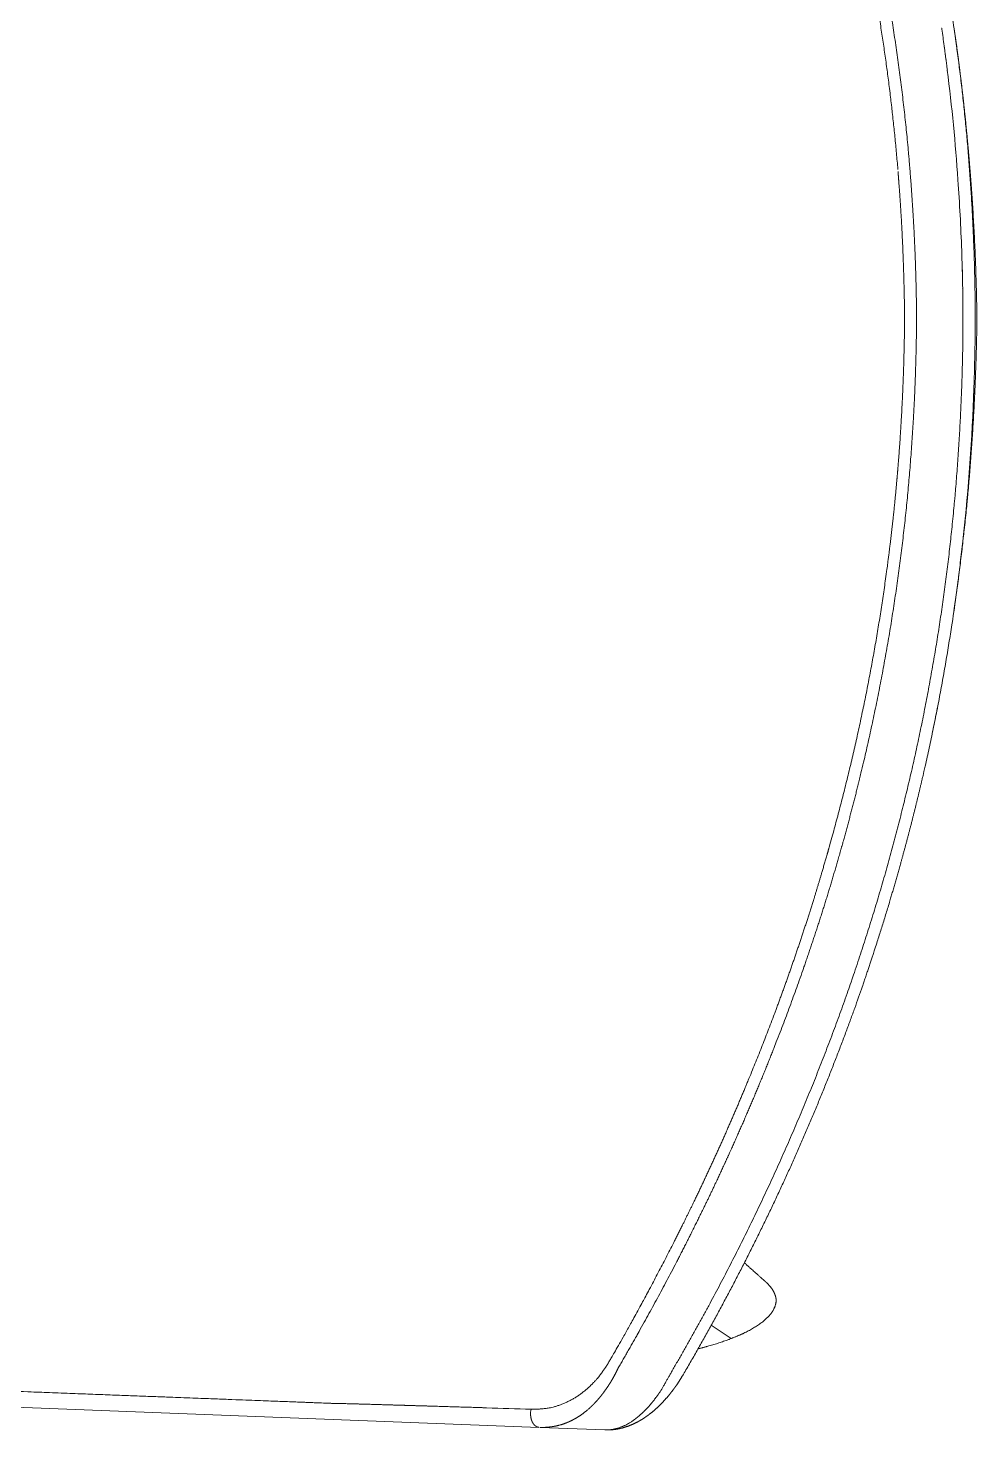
# Model space of a CAD drawing. Header units: millimetres. Extents: x -19300 to 8600, y 27389 to 46650.
# Drawn here: x -9301.3 to -9128.4, y 37849.1 to 38104.5 of the extents above; entities that cross this region are included whole.
import ezdxf

# ---------------------------------------------------------------- set-up
doc = ezdxf.new("R2010")
doc.units = ezdxf.units.MM
doc.header["$LTSCALE"] = 50
doc.layers.add('GRAF', color=1, linetype='Continuous', lineweight=18, true_color=0xff0000)
doc.layers.add('Linee arredi', color=7, linetype='Continuous', lineweight=5)

# ---------------------------------------------------------------- blocks, each defined once
blk = doc.blocks.new('A$C365107D3')
at = {"layer": 'Linee arredi'}
for p, q in [((196.11, 442.97), (196.12, 442.97)), ((258.48, 440.95), (258.49, 440.95)), ((385.66, 397.18), (388.11, 400.8)), ((398.29, 387.5), (398.28, 387.51)), ((404.3, 365.96), (404.76, 377.79)), ((404.3, 365.79), (391.56, 36.14))]:
    blk.add_line(p, q, dxfattribs=at)
at = {"layer": 'Linee arredi', "flags": 128}
for points in [[(153.53, 439.73, 0.000467), (152.84, 439.64)], [(154.22, 439.82, 0.000417), (153.61, 439.74)], [(154.91, 439.92, 0.000369), (154.37, 439.84)], [(155.62, 440.01, 0.000325), (155.14, 439.95)], [(155.91, 440.04, 0.000197), (155.62, 440.01)], [(156.33, 440.1, 0.000285), (155.91, 440.04)], [(156.67, 440.14, 0.000238), (156.33, 440.1)], [(157.04, 440.19, 0.000248), (156.67, 440.14)], [(175.13, 431.17, 0.000268), (174.74, 431.14)], [(398.67, 387.23, 0.00027), (398.65, 387.25)], [(398.77, 387.16, 0.001072), (398.67, 387.23)], [(398.8, 387.14, 0.000391), (398.77, 387.16)], [(398.88, 387.07, 0.000969), (398.8, 387.14)], [(402.93, 383.12, 0.000472), (402.91, 383.14)], [(403.13, 382.83, 0.000286), (403.12, 382.84)], [(404.17, 365.35, 0.001924), (404.18, 365.35)], [(404.19, 365.39, 0.002368), (404.2, 365.4)], [(404.21, 365.44, 0.002887), (404.22, 365.45)], [(404.23, 365.5, 0.006277), (404.24, 365.52)], [(404.23, 365.48, 0.003481), (404.23, 365.5)], [(404.24, 365.52, 0.004146), (404.25, 365.54)], [(404.25, 365.54, 0.005618), (404.26, 365.57)], [(404.26, 365.59, 0.00487), (404.27, 365.61)], [(404.26, 365.57, 0.004881), (404.26, 365.59)], [(404.27, 365.64, 0.004039), (404.28, 365.66)], [(404.27, 365.61, 0.00568), (404.27, 365.64)], [(404.28, 365.69, 0.00313), (404.29, 365.7)], [(404.28, 365.66, 0.006538), (404.28, 365.69)], [(404.29, 365.7, 0.00745), (404.29, 365.74)], [(402.15, 364.25, 0.00465), (402.22, 364.26)], [(402.44, 364.29, 0.000854), (402.45, 364.29)], [(402.51, 364.3, 0.001056), (402.53, 364.3)], [(402.58, 364.31, 0.001301), (402.6, 364.32)], [(402.65, 364.33, 0.001592), (402.67, 364.33)], [(402.67, 364.33, 0.003785), (402.72, 364.34)], [(402.72, 364.34, 0.001931), (402.74, 364.35)], [(402.74, 364.35, 0.003496), (402.79, 364.36)], [(402.79, 364.36, 0.00232), (402.82, 364.37)], [(402.82, 364.37, 0.003159), (402.85, 364.38)], [(402.85, 364.38, 0.002761), (402.89, 364.39)], [(402.89, 364.39, 0.002773), (402.92, 364.4)], [(402.92, 364.4, 0.003257), (402.96, 364.41)], [(402.96, 364.41, 0.002334), (402.98, 364.42)], [(402.98, 364.42, 0.002678), (403.01, 364.43)], [(403.01, 364.43, 0.002973), (403.05, 364.44)], [(403.34, 364.57, 0.001392), (403.35, 364.58)], [(403.4, 364.6, 0.002067), (403.42, 364.61)], [(403.45, 364.63, 0.002724), (403.47, 364.64)], [(403.51, 364.66, 0.003363), (403.53, 364.68)], [(403.53, 364.68, 0.003411), (403.56, 364.69)], [(403.59, 364.71, 0.002977), (403.61, 364.73)], [(403.64, 364.75, 0.002572), (403.66, 364.76)], [(403.69, 364.79, 0.002201), (403.71, 364.8)], [(403.74, 364.83, 0.001864), (403.75, 364.84)], [(403.79, 364.87, 0.001567), (403.8, 364.88)]]:
    blk.add_lwpolyline(points, format="xyb", dxfattribs=at)
at = {"layer": 'Linee arredi'}
for centre, radius, start, end in [((201.75, 70.2), 375.07, 83.8104, 87.9696), ((202.8, 72.18), 370.84, 93.982, 97.088), ((203.24, 66.48), 376.56, 92.0312, 93.9889), ((202.38, 99.32), 343.71, 91.0455, 92.0827), ((203.38, 62.12), 380.92, 91.2348, 91.7182), ((203.58, 46.48), 396.56, 90.1728, 91.0775), ((202.59, 73.66), 369.35, 97.776, 98.2556), ((202.29, 75.36), 369.89, 81.2626, 82.1231), ((202.28, 75.54), 369.71, 78.2615, 78.9296), ((384.04, 367.18), 24.82, 53.94, 54.6015), ((383.71, 366.66), 25.43, 51.7299, 53.3731), ((389.43, 373.07), 16.83, 42.0813, 43.9245), ((391.09, 374.54), 14.61, 36.0305, 42.1598), ((392.62, 375.68), 12.71, 34.7812, 35.8027), ((394.1, 376.67), 10.93, 32.4697, 33.6781), ((393.93, 376.54), 11.14, 29.0305, 32.5428), ((394.84, 377.05), 10.1, 24.2139, 29.0264), ((395.67, 377.43), 9.18, 21.3683, 24.1495), ((396.67, 377.8), 8.11, 12.4028, 19.9801), ((403.17, 365.87), 1.13, 353.4483, 357.7856), ((7937.06, 120.06), 7540.02, 178.14337, 178.205125), ((401.88, 367.91), 3.67, 256.0561, 273.1784), ((402.6, 366.25), 1.82, 311.2482, 314.6851)]:
    blk.add_arc(centre, radius, start, end, dxfattribs=at)
for points in [[(144.51, 440.67), (145.86, 440.88), (149.24, 441.38), (152.31, 441.82), (154.43, 442.12), (156.09, 442.34), (157.74, 442.54), (159.79, 442.8), (162.68, 443.13), (165.97, 443.48), (170.1, 443.89), (175.88, 444.39), (182.5, 444.86), (190.78, 445.3), (199.07, 445.54), (202.38, 445.59)], [(149.52, 441.43), (162.64, 443.33), (189.12, 445.24), (202.38, 445.28)], [(202.38, 445.59), (215.72, 445.41), (242.32, 443.32), (255.51, 441.4)], [(251.62, 441.94), (246.13, 442.68), (228.69, 444.51), (209.22, 445.26), (202.38, 445.28)], [(202.38, 443.04), (201.02, 443.03), (198.28, 443), (196.91, 442.98)], [(152.84, 439.64), (152.73, 439.62), (152.62, 439.61)], [(153.61, 439.74), (153.57, 439.74), (153.53, 439.73)], [(154.37, 439.84), (154.29, 439.83), (154.22, 439.82)], [(155.14, 439.95), (155.03, 439.93), (154.91, 439.92)], [(149.56, 439.18), (149.46, 439.16), (149.37, 439.15)], [(127.87, 424.08), (139.46, 426.61), (162.93, 430.14), (174.74, 431.14)], [(374.32, 403.2), (375, 403.96), (376.36, 405.49), (377.19, 406.42), (377.53, 406.8), (377.72, 407.01)], [(370.3, 390.49), (375.88, 387.67), (386.87, 381.71), (392.39, 378.52), (392.61, 378.39), (392.72, 378.32)], [(398.15, 387.6), (397.65, 387.95), (395.5, 389.2), (393.86, 390.11)], [(398.28, 387.51), (398.22, 387.55), (398.15, 387.6)], [(398.42, 387.41), (398.35, 387.46), (398.29, 387.5)], [(401.56, 384.75), (401.07, 385.25), (400.01, 386.19), (399.46, 386.63)], [(403.12, 382.84), (403.09, 382.89), (403.06, 382.93)], [(403.2, 382.73), (403.16, 382.78), (403.13, 382.83)], [(404.26, 380.68), (404.26, 380.68), (404.26, 380.68), (404.25, 380.7), (404.23, 380.75), (404.22, 380.78)], [(404.3, 380.57), (404.28, 380.62), (404.26, 380.68)], [(392.72, 378.32), (393.63, 377.76), (396.18, 375.83), (398.94, 372.55), (400.68, 368.62), (401.03, 365.42), (400.99, 364.35)], [(404.76, 377.79), (404.78, 378.2), (404.71, 379.03), (404.62, 379.47), (404.61, 379.52), (404.6, 379.54)], [(404.12, 365.26), (404.11, 365.24), (404.1, 365.22)], [(404.12, 365.26), (404.12, 365.26), (404.13, 365.26)], [(404.15, 365.3), (404.14, 365.28), (404.13, 365.26)], [(404.17, 365.35), (404.16, 365.33), (404.15, 365.31)], [(404.15, 365.3), (404.15, 365.3), (404.15, 365.31)], [(404.19, 365.39), (404.18, 365.37), (404.18, 365.35)], [(404.21, 365.44), (404.2, 365.42), (404.2, 365.4)], [(404.23, 365.48), (404.22, 365.46), (404.22, 365.45)], [(404.29, 365.75), (404.29, 365.74), (404.29, 365.74)], [(402.15, 364.25), (402.12, 364.25), (402.08, 364.25)], [(402.23, 364.26), (402.23, 364.26), (402.22, 364.26)], [(402.23, 364.26), (402.26, 364.26), (402.29, 364.27)], [(402.3, 364.27), (402.3, 364.27), (402.29, 364.27)], [(402.3, 364.27), (402.34, 364.27), (402.37, 364.28)], [(402.38, 364.28), (402.37, 364.28), (402.37, 364.28)], [(402.38, 364.28), (402.41, 364.28), (402.44, 364.29)], [(402.45, 364.29), (402.48, 364.29), (402.51, 364.3)], [(402.53, 364.3), (402.55, 364.31), (402.58, 364.31)], [(402.6, 364.32), (402.63, 364.32), (402.65, 364.33)], [(403.29, 364.55), (403.28, 364.54), (403.24, 364.52), (403.18, 364.5), (403.09, 364.46), (403.05, 364.44)], [(403.29, 364.55), (403.32, 364.56), (403.34, 364.57)], [(403.35, 364.58), (403.38, 364.59), (403.4, 364.6)], [(403.42, 364.61), (403.43, 364.62), (403.45, 364.63)], [(403.47, 364.64), (403.49, 364.65), (403.51, 364.66)], [(403.59, 364.71), (403.57, 364.7), (403.56, 364.69)], [(403.64, 364.75), (403.63, 364.74), (403.61, 364.73)], [(403.69, 364.79), (403.68, 364.78), (403.66, 364.76)], [(403.74, 364.83), (403.73, 364.81), (403.71, 364.8)], [(403.79, 364.87), (403.77, 364.85), (403.75, 364.84)], [(403.88, 364.95), (403.88, 364.95), (403.89, 364.96)], [(403.92, 364.99), (403.9, 364.97), (403.89, 364.96)], [(403.92, 364.99), (403.92, 364.99), (403.93, 365)], [(403.96, 365.03), (403.94, 365.02), (403.93, 365)], [(404, 365.08), (403.98, 365.06), (403.96, 365.04)], [(403.96, 365.03), (403.96, 365.04), (403.96, 365.04)], [(404.03, 365.12), (404.02, 365.1), (404, 365.08)], [(404, 365.08), (404, 365.08), (404, 365.08)], [(404.06, 365.17), (404.05, 365.15), (404.03, 365.13)], [(404.03, 365.12), (404.03, 365.12), (404.03, 365.13)], [(404.06, 365.17), (404.07, 365.17), (404.07, 365.17)], [(404.09, 365.21), (404.08, 365.19), (404.07, 365.17)], [(404.09, 365.21), (404.1, 365.21), (404.1, 365.22)]]:
    blk.add_open_spline(points, degree=2, dxfattribs=at)
for points, weights, knots in [([(393.86, 390.11), (382.04, 397.01), (369.79, 403.1), (357.76, 409.07), (345.36, 414.22), (333.07, 419.32), (308.18, 427.71), (282.97, 434.29), (257.47, 439.07), (244.56, 440.57), (231.62, 442.06), (218.6, 442.65), (215.33, 442.8), (208.78, 442.98), (205.4, 443.02), (205.09, 443.02), (204.53, 443.03), (203.7, 443.03), (202.76, 443.04), (202.38, 443.04)], [1, 0.99942962731, 1, 0.999431660482, 1, 1, 1, 1, 1, 1, 0.999392147746, 1, 1, 1, 1, 1, 1, 1, 1, 1], [0, 0, 0, 0.116742, 0.116742, 0.231269, 0.231269, 0.344867, 0.458466, 0.572065, 0.685664, 0.685664, 0.799539, 0.799539, 0.828176, 0.856813, 0.885451, 0.914088, 0.942725, 0.971363, 1, 1, 1]), ([(258.49, 440.95), (277.43, 438.04), (295.97, 433.19), (299.14, 432.36), (305.45, 430.59), (311.74, 428.71), (318.01, 426.72), (327.42, 423.54), (339.84, 418.86), (345.96, 416.32), (358.4, 411.15), (370.47, 405.14), (382.77, 399.02), (394.63, 392.09)], [1, 0.998667506286, 1, 1, 1, 1, 1, 1, 1, 1, 0.999429891604, 1, 0.999427790315, 1], [0, 0, 0, 0.366283, 0.366283, 0.429003, 0.491723, 0.554444, 0.617164, 0.679884, 0.742605, 0.742605, 0.870072, 0.870072, 1, 1, 1]), ([(33.34, 392.25), (36.14, 393.68), (40.37, 395.76), (43.21, 397.13), (44.63, 397.8), (50.32, 400.49), (56.08, 403), (61.85, 405.51), (73.54, 410.18), (79.47, 412.33), (85.4, 414.48), (91.4, 416.44), (92.91, 416.93), (95.93, 417.89), (98.95, 418.82), (101.98, 419.72), (103.51, 420.16), (115.66, 423.68), (128.03, 426.36), (140.43, 429.05), (152.99, 430.86), (156.13, 431.32), (162.44, 432.12), (171.9, 433.15), (181.39, 433.84), (187.73, 434.2), (193.67, 434.43), (199.23, 434.56), (202.06, 434.58), (202.21, 434.58), (202.34, 434.58), (202.38, 434.58)], [1, 1, 1, 1, 1, 0.999884267903, 1, 1, 1, 1, 0.999865874905, 1, 1, 1, 1, 1, 1, 0.999415853843, 1, 0.999391332944, 1, 1, 1, 1, 1, 1, 1, 1, 1, 1, 1, 1], [0, 0, 0, 0.031139, 0.046709, 0.062279, 0.062279, 0.124529, 0.124529, 0.18678, 0.249031, 0.249031, 0.311361, 0.311361, 0.326983, 0.342604, 0.358225, 0.373846, 0.373846, 0.498688, 0.498688, 0.623804, 0.623804, 0.655154, 0.686503, 0.749203, 0.780552, 0.811902, 0.843252, 0.874601, 0.905951, 0.96865, 1, 1, 1]), ([(393.47, 380.22), (388.05, 383.38), (377.03, 389.4), (371.43, 392.25), (368.63, 393.68), (364.39, 395.76), (361.56, 397.13), (360.13, 397.8), (354.45, 400.49), (348.68, 403), (342.92, 405.51), (331.23, 410.18), (325.3, 412.33), (319.36, 414.48), (313.36, 416.44), (311.86, 416.93), (308.84, 417.89), (305.82, 418.82), (302.78, 419.72), (301.26, 420.16), (289.1, 423.68), (276.73, 426.36), (264.33, 429.05), (251.78, 430.86), (248.63, 431.32), (242.33, 432.12), (232.86, 433.15), (223.37, 433.84), (217.04, 434.2), (211.49, 434.41), (206.73, 434.53), (204.3, 434.56), (204.14, 434.56), (203.83, 434.57), (203.3, 434.57), (202.65, 434.58), (202.38, 434.58)], [1, 1, 1, 1, 1, 1, 1, 1, 0.999884267904, 1, 1, 1, 1, 0.999865874904, 1, 1, 1, 1, 1, 1, 0.999415853844, 1, 0.999391332943, 1, 1, 1, 1, 1, 1, 1, 1, 1, 1, 1, 1, 1, 1], [0, 0, 0, 0.053853, 0.107706, 0.107706, 0.134647, 0.148117, 0.161588, 0.161588, 0.215445, 0.215445, 0.269303, 0.32316, 0.32316, 0.377087, 0.377087, 0.390602, 0.404117, 0.417632, 0.431147, 0.431147, 0.539157, 0.539157, 0.647403, 0.647403, 0.674526, 0.701649, 0.755895, 0.783017, 0.81014, 0.837263, 0.864386, 0.891509, 0.918632, 0.945754, 0.972877, 1, 1, 1]), ([(230.63, 431.09), (232.68, 430.91), (236.8, 430.51), (241.98, 429.95), (248.24, 429.15), (251.36, 428.7), (263.82, 426.91), (276.12, 424.25), (288.41, 421.6), (300.48, 418.12), (301.99, 417.68), (305.01, 416.79), (309.52, 415.41), (312.51, 414.44), (318.47, 412.5), (324.38, 410.37), (330.27, 408.24), (341.9, 403.62), (347.64, 401.13), (353.38, 398.65), (359.04, 395.98), (360.46, 395.32), (363.28, 393.97), (367.5, 391.91), (370.3, 390.49)], [1, 1, 1, 1, 1, 1, 0.999399143777, 1, 0.999422814851, 1, 1, 1, 1, 1, 0.999867465698, 1, 1, 1, 1, 0.999886330769, 1, 1, 1, 1, 1], [0, 0, 0, 0.0418, 0.0836, 0.1254, 0.1672, 0.1672, 0.334078, 0.334078, 0.500683, 0.500683, 0.521538, 0.542392, 0.584102, 0.584102, 0.667337, 0.667337, 0.75048, 0.833622, 0.833622, 0.91678, 0.91678, 0.937585, 0.95839, 1, 1, 1]), ([(394.64, 392.08), (395.73, 391.45), (396.77, 390.72), (396.88, 390.64), (397.12, 390.47), (397.37, 390.28), (397.64, 390.08), (397.78, 389.97), (398.28, 389.59), (398.75, 389.18), (399.68, 388.4), (400.51, 387.53), (401.32, 386.69), (402.01, 385.76), (402.18, 385.53), (402.5, 385.07), (402.81, 384.6), (403.09, 384.12), (403.23, 383.87), (403.28, 383.78), (403.33, 383.69), (403.78, 382.82), (404.11, 381.91), (404.46, 380.92), (404.63, 379.88), (404.78, 378.94), (404.77, 377.99)], [1, 0.999139979546, 1, 1, 1, 1, 1, 1, 0.999717891435, 1, 0.998635482029, 1, 0.998180400404, 1, 1, 1, 1, 1, 1, 0.999972541731, 1, 0.997340791229, 1, 0.995979088987, 1, 0.996032670677, 1], [0, 0, 0, 0.157569, 0.157569, 0.175652, 0.193736, 0.211819, 0.229902, 0.229902, 0.296582, 0.296582, 0.425291, 0.425291, 0.548465, 0.548465, 0.57856, 0.608654, 0.638749, 0.668844, 0.668844, 0.680368, 0.680368, 0.785103, 0.785103, 0.898192, 0.898192, 1, 1, 1]), ([(393.47, 380.22), (394.19, 379.88), (394.89, 379.5), (395.55, 379.14), (396.2, 378.74), (396.82, 378.35), (397.42, 377.93), (397.49, 377.88), (397.71, 377.72), (397.93, 377.56), (398.13, 377.41), (398.41, 377.19), (398.54, 377.09), (398.8, 376.88), (399.56, 376.23), (400.24, 375.57), (400.67, 375.13), (401.07, 374.68), (401.26, 374.45), (401.36, 374.33), (401.54, 374.1), (401.67, 373.93), (401.8, 373.76), (401.93, 373.58), (401.97, 373.52), (402.6, 372.64), (403.08, 371.66), (403.53, 370.74), (403.82, 369.76), (403.89, 369.52), (404.01, 369.03), (404.09, 368.67), (404.18, 368.18), (404.22, 367.81), (404.33, 366.89), (404.3, 365.96)], [1, 0.999605010277, 1, 0.999605493964, 1, 0.999578650843, 1, 1, 1, 1, 1, 1, 1, 1, 1, 1, 1, 1, 1, 1, 1, 1, 1, 1, 1, 0.996725342511, 1, 0.996449466913, 1, 1, 1, 1, 1, 1, 0.997249481038, 1], [0, 0, 0, 0.07409, 0.07409, 0.14494, 0.14494, 0.21309, 0.21309, 0.221425, 0.238093, 0.246427, 0.254761, 0.263096, 0.263096, 0.279072, 0.311024, 0.327001, 0.342977, 0.358953, 0.358953, 0.366717, 0.37448, 0.382244, 0.397771, 0.405534, 0.405534, 0.523566, 0.523566, 0.634427, 0.634427, 0.661536, 0.688644, 0.715753, 0.797078, 0.797078, 1, 1, 1])]:
    blk.add_rational_spline(points, weights, degree=2, knots=knots, dxfattribs=at)
for points, knots in [([(251.62, 441.94), (251.7, 441.93), (251.88, 441.91), (252.01, 441.89), (252.08, 441.88), (252.24, 441.86), (252.35, 441.84)], [0, 0, 0, 0.166667, 0.333333, 0.5, 0.666667, 1, 1, 1]), ([(202.38, 432.39), (202.34, 432.39), (202.3, 432.39), (201.57, 432.38), (199.42, 432.37), (193.81, 432.24), (187.87, 432.01), (181.59, 431.66), (177.72, 431.37), (176.25, 431.26), (175.52, 431.2)], [0, 0, 0, 0.004248, 0.004248, 0.082806, 0.235671, 0.388537, 0.541403, 0.694269, 0.847134, 1, 1, 1]), ([(230.63, 431.09), (229.55, 431.18), (227.39, 431.35), (223.18, 431.66), (216.9, 432.01), (210.95, 432.24), (205.35, 432.37), (203.19, 432.38), (202.46, 432.39), (202.42, 432.39), (202.38, 432.39)], [0, 0, 0, 0.152866, 0.305731, 0.458597, 0.611463, 0.764328, 0.917194, 0.995751, 0.995751, 1, 1, 1]), ([(377.72, 407.01), (378.04, 407.37), (378.93, 408.18), (379.99, 408.76), (380.92, 409.02), (381.88, 408.93), (383, 408.48), (384.33, 407.43), (385.54, 405.94), (386.79, 403.89), (387.77, 401.69), (388.11, 400.8), (388.69, 399.32), (389.61, 396.29), (390, 394.76)], [0, 0, 0, 0.07515, 0.1503, 0.22545, 0.3006, 0.375749, 0.450899, 0.526049, 0.601199, 0.676349, 0.751499, 0.751499, 0.875749, 1, 1, 1]), ([(400.73, 356.23), (400.62, 352.61), (400.35, 343.57), (400.11, 335.42), (399.98, 330.9), (399.93, 328.19), (399.9, 327.28), (399.86, 326.14), (399.71, 322.73), (399.5, 317.04), (399.11, 306.81), (398.34, 286.33), (397.73, 270.4), (396.29, 232.86), (394.85, 195.32), (393.97, 172.57), (391.51, 108.86), (389.45, 54.26), (388.76, 36.05)], [0, 0, 0, 0.050899, 0.101799, 0.152698, 0.203598, 0.254497, 0.254497, 0.318528, 0.382559, 0.44659, 0.510621, 0.574652, 0.574652, 0.725582, 0.725582, 0.817054, 0.908527, 1, 1, 1])]:
    blk.add_open_spline(points, degree=2, knots=knots, dxfattribs=at)

msp = doc.modelspace()

# ---------------------------------------------------------------- block references
at = {"layer": 'GRAF', "rotation": 270}
msp.add_blockref('A$C365107D3', (-9573.98, 38253.89), dxfattribs=at)

doc.saveas('drawing.dxf')
